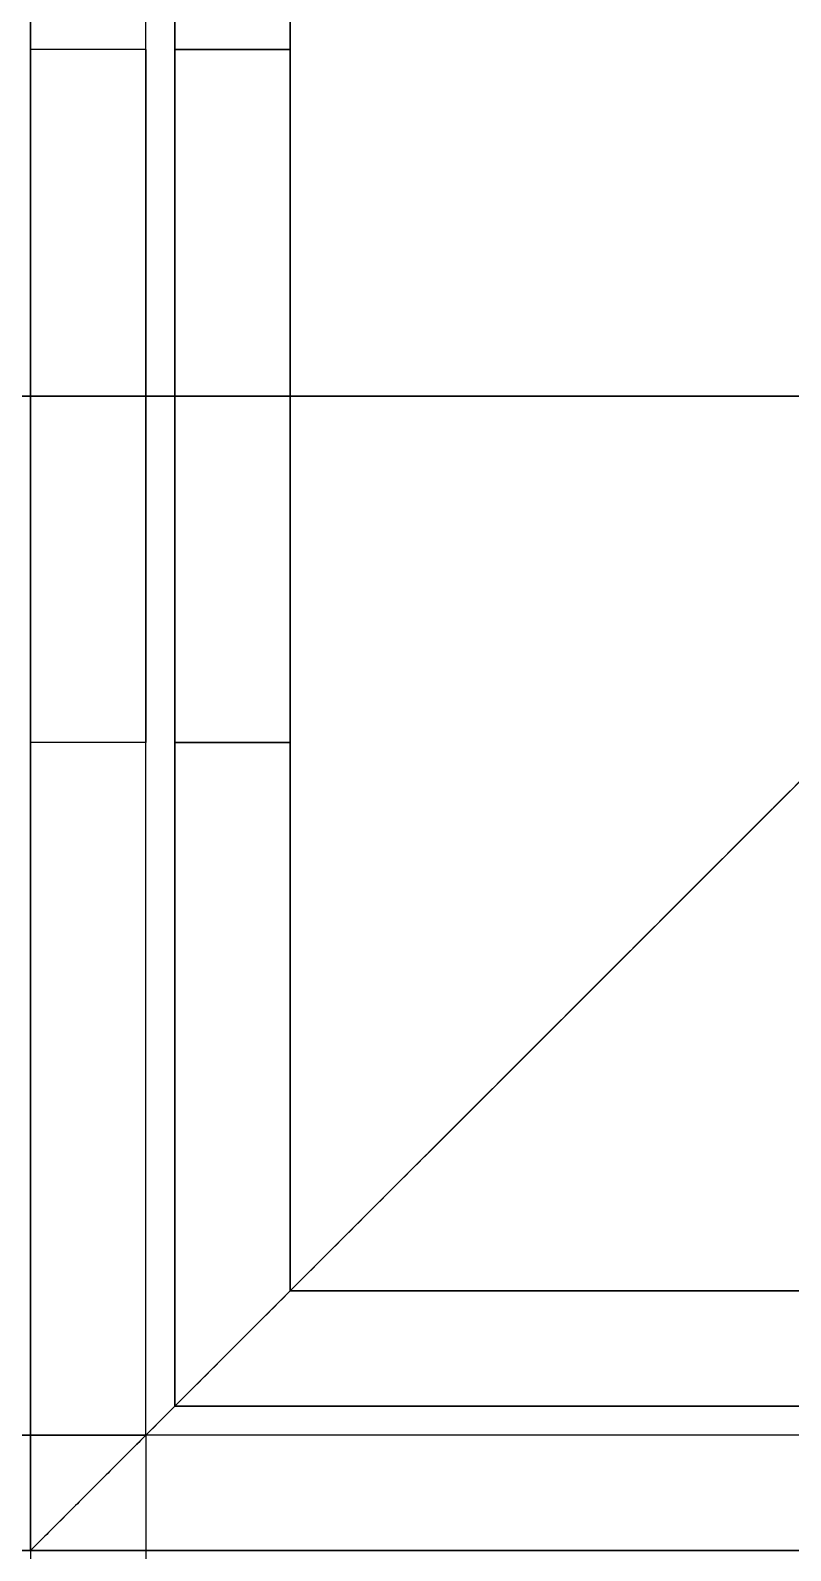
# Model space of a CAD drawing. Header units: millimetres. Extents: x -6529 to 809, y -8611 to 207.
# Drawn here: x 769.03 to 782.19, y 167.37 to 193.7 of the extents above; entities that cross this region are included whole.
import ezdxf

# ---------------------------------------------------------------- set-up
doc = ezdxf.new("R2010")
doc.units = ezdxf.units.MM
doc.header["$MEASUREMENT"] = 0
doc.layers.add('platen', color=7, linetype='Continuous', true_color=0x007f00)
doc.layers.add('staal', color=5, linetype='Continuous', true_color=0x0000ff)

# ---------------------------------------------------------------- blocks, each defined once
blk = doc.blocks.new('top plaat')
at = {"layer": 'platen'}
for points in [[(1276, 0), (1276, 20), (1276, 40)], [(1276, 0, 18), (1276, 20, 18), (1276, 40, 18)], [(1276, 0, 9), (1276, 20, 9), (1276, 40, 9)], [(1276, 20), (1276, 20, 9), (1276, 20, 18)], [(1316, 0), (1296, 0), (1276, 0)], [(1276, 0), (1276, 0, 9), (1276, 0, 18)], [(1316, 0, 18), (1296, 0, 18), (1276, 0, 18)], [(1316, 0, 9), (1296, 0, 9), (1276, 0, 9)]]:
    blk.add_open_spline(points, degree=2, dxfattribs=at)

msp = doc.modelspace()

# ---------------------------------------------------------------- linework, layer by layer
at = {"layer": 'staal'}
for p, q in [((809.026, 207.367, 676), (769.026, 167.367, 676)), ((771.026, 193.367, 95.5), (769.026, 193.367, 95.5)), ((771.026, 193.367, 170.5), (769.026, 193.367, 170.5)), ((771.026, 193.367, 320.5), (769.026, 193.367, 320.5)), ((771.026, 193.367, 245.5), (769.026, 193.367, 245.5)), ((771.026, 193.367, 470.5), (769.026, 193.367, 470.5)), ((771.026, 193.367, 395.5), (769.026, 193.367, 395.5)), ((771.026, 193.367, 620.5), (769.026, 193.367, 620.5)), ((771.026, 193.367, 545.5), (769.026, 193.367, 545.5)), ((771.526, 193.367, 170.5), (773.526, 193.367, 170.5)), ((771.526, 193.367, 95.5), (773.526, 193.367, 95.5)), ((773.526, 193.367, 545.5), (771.526, 193.367, 545.5)), ((773.526, 193.367, 620.5), (771.526, 193.367, 620.5)), ((773.526, 193.367, 846.5), (771.526, 193.367, 846.5)), ((773.526, 193.367, 771.5), (771.526, 193.367, 771.5)), ((769.026, 187.367, 40), (771.026, 187.367, 40)), ((771.026, 187.367, 89.5), (769.026, 187.367, 89.5)), ((771.026, 187.367, 101.5), (769.026, 187.367, 101.5)), ((771.026, 187.367, 164.5), (769.026, 187.367, 164.5)), ((771.026, 187.367, 176.5), (769.026, 187.367, 176.5)), ((771.026, 187.367, 314.5), (769.026, 187.367, 314.5)), ((771.026, 187.367, 326.5), (769.026, 187.367, 326.5)), ((771.026, 187.367, 239.5), (769.026, 187.367, 239.5)), ((771.026, 187.367, 251.5), (769.026, 187.367, 251.5)), ((771.026, 187.367, 464.5), (769.026, 187.367, 464.5)), ((771.026, 187.367, 476.5), (769.026, 187.367, 476.5)), ((771.026, 187.367, 389.5), (769.026, 187.367, 389.5)), ((771.026, 187.367, 401.5), (769.026, 187.367, 401.5)), ((771.026, 187.367, 614.5), (769.026, 187.367, 614.5)), ((771.026, 187.367, 626.5), (769.026, 187.367, 626.5)), ((771.026, 187.367, 539.5), (769.026, 187.367, 539.5)), ((771.026, 187.367, 551.5), (769.026, 187.367, 551.5)), ((771.526, 187.367, 40), (773.526, 187.367, 40)), ((771.526, 187.367, 208), (773.526, 187.367, 208)), ((771.526, 187.367, 176.5), (773.526, 187.367, 176.5)), ((771.526, 187.367, 164.5), (773.526, 187.367, 164.5)), ((771.526, 187.367, 101.5), (773.526, 187.367, 101.5)), ((771.526, 187.367, 89.5), (773.526, 187.367, 89.5)), ((773.526, 187.367, 676), (771.526, 187.367, 676)), ((773.526, 187.367, 508), (771.526, 187.367, 508)), ((773.526, 187.367, 539.5), (771.526, 187.367, 539.5)), ((773.526, 187.367, 551.5), (771.526, 187.367, 551.5)), ((773.526, 187.367, 614.5), (771.526, 187.367, 614.5)), ((773.526, 187.367, 626.5), (771.526, 187.367, 626.5)), ((773.526, 187.367, 716), (771.526, 187.367, 716)), ((773.526, 187.367, 884), (771.526, 187.367, 884)), ((773.526, 187.367, 852.5), (771.526, 187.367, 852.5)), ((773.526, 187.367, 840.5), (771.526, 187.367, 840.5)), ((773.526, 187.367, 777.5), (771.526, 187.367, 777.5)), ((773.526, 187.367, 765.5), (771.526, 187.367, 765.5)), ((771.026, 181.367, 95.5), (769.026, 181.367, 95.5)), ((771.026, 181.367, 170.5), (769.026, 181.367, 170.5)), ((771.026, 181.367, 320.5), (769.026, 181.367, 320.5)), ((771.026, 181.367, 245.5), (769.026, 181.367, 245.5)), ((771.026, 181.367, 470.5), (769.026, 181.367, 470.5)), ((771.026, 181.367, 395.5), (769.026, 181.367, 395.5)), ((771.026, 181.367, 620.5), (769.026, 181.367, 620.5)), ((771.026, 181.367, 545.5), (769.026, 181.367, 545.5)), ((771.526, 181.367, 170.5), (773.526, 181.367, 170.5)), ((771.526, 181.367, 95.5), (773.526, 181.367, 95.5)), ((773.526, 181.367, 545.5), (771.526, 181.367, 545.5)), ((773.526, 181.367, 620.5), (771.526, 181.367, 620.5)), ((773.526, 181.367, 846.5), (771.526, 181.367, 846.5)), ((773.526, 181.367, 771.5), (771.526, 181.367, 771.5)), ((769.026, 167.367, 701), (771.026, 169.367, 701))]:
    msp.add_line(p, q, dxfattribs=at)
msp.add_lwpolyline([(-466.974, 167.367), (769.026, 167.367), (769.026, -1068.633), (-466.974, -1068.633)], close=True, dxfattribs=at)
for points in [[(809.026, 207.367), (789.026, 187.367), (769.026, 167.367)], [(769.026, 167.367, 40), (789.026, 187.367, 40), (809.026, 207.367, 40)], [(809.026, 207.367), (789.026, 187.367), (769.026, 167.367)], [(769.026, 167.367, 40), (789.026, 187.367, 40), (809.026, 207.367, 40)], [(809.026, 207.367, 716), (789.026, 187.367, 716), (769.026, 167.367, 716)], [(809.026, 207.367, 676), (789.026, 187.367, 676), (769.026, 167.367, 676)], [(769.026, 167.367, 716), (789.026, 187.367, 716), (809.026, 207.367, 716)], [(769.026, 207.367, 40), (769.026, 187.367, 40), (769.026, 167.367, 40)], [(769.026, 207.367, 676), (769.026, 187.367, 676), (769.026, 167.367, 676)], [(769.026, 207.367, 658), (769.026, 187.367, 658), (769.026, 167.367, 658)], [(807.026, 205.367, 38), (789.026, 187.367, 38), (771.026, 169.367, 38)], [(771.026, 169.367, 2), (789.026, 187.367, 2), (807.026, 205.367, 2)], [(807.026, 205.367, 38), (789.026, 187.367, 38), (771.026, 169.367, 38)], [(771.026, 169.367, 2), (789.026, 187.367, 2), (807.026, 205.367, 2)], [(771.026, 169.367, 714), (789.026, 187.367, 714), (807.026, 205.367, 714)], [(807.026, 205.367, 678), (789.026, 187.367, 678), (771.026, 169.367, 678)], [(807.026, 205.367, 714), (789.026, 187.367, 714), (771.026, 169.367, 714)], [(771.026, 169.367, 678), (789.026, 187.367, 678), (807.026, 205.367, 678)], [(771.026, 169.367, 40), (771.026, 187.367, 40), (771.026, 205.367, 40)], [(771.026, 169.367, 676), (771.026, 187.367, 676), (771.026, 205.367, 676)], [(771.026, 169.367, 658), (771.026, 187.367, 658), (771.026, 205.367, 658)], [(771.526, 204.867, 40), (771.526, 187.367, 40), (771.526, 169.867, 40)], [(771.526, 204.867, 208), (771.526, 187.367, 208), (771.526, 169.867, 208)], [(771.526, 204.867, 124), (771.526, 187.367, 124), (771.526, 169.867, 124)], [(771.526, 169.867, 676), (771.526, 187.367, 676), (771.526, 204.867, 676)], [(771.526, 169.867, 508), (771.526, 187.367, 508), (771.526, 204.867, 508)], [(771.526, 169.867, 592), (771.526, 187.367, 592), (771.526, 204.867, 592)], [(771.526, 169.867, 716), (771.526, 187.367, 716), (771.526, 204.867, 716)], [(771.526, 169.867, 884), (771.526, 187.367, 884), (771.526, 204.867, 884)], [(771.526, 169.867, 800), (771.526, 187.367, 800), (771.526, 204.867, 800)], [(773.526, 171.867, 40), (773.526, 187.367, 40), (773.526, 202.867, 40)], [(773.526, 171.867, 208), (773.526, 187.367, 208), (773.526, 202.867, 208)], [(773.526, 171.867, 124), (773.526, 187.367, 124), (773.526, 202.867, 124)], [(773.526, 202.867, 676), (773.526, 187.367, 676), (773.526, 171.867, 676)], [(773.526, 202.867, 508), (773.526, 187.367, 508), (773.526, 171.867, 508)], [(773.526, 202.867, 592), (773.526, 187.367, 592), (773.526, 171.867, 592)], [(773.526, 202.867, 716), (773.526, 187.367, 716), (773.526, 171.867, 716)], [(773.526, 202.867, 884), (773.526, 187.367, 884), (773.526, 171.867, 884)], [(773.526, 202.867, 800), (773.526, 187.367, 800), (773.526, 171.867, 800)], [(789.026, 187.367, 40), (753.776, 187.367, 40), (718.526, 187.367, 40)], [(789.026, 187.367, 38), (753.776, 187.367, 38), (718.526, 187.367, 38)], [(789.026, 187.367, 2), (753.776, 187.367, 2), (718.526, 187.367, 2)], [(789.026, 187.367), (753.776, 187.367), (718.526, 187.367)], [(718.526, 187.367, 716), (753.776, 187.367, 716), (789.026, 187.367, 716)], [(718.526, 187.367, 714), (753.776, 187.367, 714), (789.026, 187.367, 714)], [(718.526, 187.367, 678), (753.776, 187.367, 678), (789.026, 187.367, 678)], [(718.526, 187.367, 676), (753.776, 187.367, 676), (789.026, 187.367, 676)], [(769.026, 187.367, 40), (769.026, 187.367, 64.75), (769.026, 187.367, 89.5)], [(769.026, 187.367, 101.5), (769.026, 187.367, 133), (769.026, 187.367, 164.5)], [(769.026, 187.367, 176.5), (769.026, 187.367, 208), (769.026, 187.367, 239.5)], [(769.026, 187.367, 251.5), (769.026, 187.367, 283), (769.026, 187.367, 314.5)], [(769.026, 187.367, 326.5), (769.026, 187.367, 358), (769.026, 187.367, 389.5)], [(769.026, 187.367, 401.5), (769.026, 187.367, 433), (769.026, 187.367, 464.5)], [(769.026, 187.367, 476.5), (769.026, 187.367, 508), (769.026, 187.367, 539.5)], [(769.026, 187.367, 551.5), (769.026, 187.367, 583), (769.026, 187.367, 614.5)], [(769.026, 187.367, 626.5), (769.026, 187.367, 651.25), (769.026, 187.367, 676)], [(771.026, 187.367, 40), (771.026, 187.367, 64.75), (771.026, 187.367, 89.5)], [(771.026, 187.367, 101.5), (771.026, 187.367, 133), (771.026, 187.367, 164.5)], [(771.026, 187.367, 176.5), (771.026, 187.367, 208), (771.026, 187.367, 239.5)], [(771.026, 187.367, 251.5), (771.026, 187.367, 283), (771.026, 187.367, 314.5)], [(771.026, 187.367, 326.5), (771.026, 187.367, 358), (771.026, 187.367, 389.5)], [(771.026, 187.367, 401.5), (771.026, 187.367, 433), (771.026, 187.367, 464.5)], [(771.026, 187.367, 476.5), (771.026, 187.367, 508), (771.026, 187.367, 539.5)], [(771.026, 187.367, 551.5), (771.026, 187.367, 583), (771.026, 187.367, 614.5)], [(771.026, 187.367, 626.5), (771.026, 187.367, 651.25), (771.026, 187.367, 676)], [(771.526, 187.367, 40), (771.526, 187.367, 64.75), (771.526, 187.367, 89.5)], [(771.526, 187.367, 101.5), (771.526, 187.367, 133), (771.526, 187.367, 164.5)], [(771.526, 187.367, 176.5), (771.526, 187.367, 192.25), (771.526, 187.367, 208)], [(771.526, 187.367, 676), (771.526, 187.367, 651.25), (771.526, 187.367, 626.5)], [(771.526, 187.367, 614.5), (771.526, 187.367, 583), (771.526, 187.367, 551.5)], [(771.526, 187.367, 539.5), (771.526, 187.367, 523.75), (771.526, 187.367, 508)], [(771.526, 187.367, 716), (771.526, 187.367, 740.75), (771.526, 187.367, 765.5)], [(771.526, 187.367, 777.5), (771.526, 187.367, 809), (771.526, 187.367, 840.5)], [(771.526, 187.367, 852.5), (771.526, 187.367, 868.25), (771.526, 187.367, 884)], [(773.526, 187.367, 40), (773.526, 187.367, 64.75), (773.526, 187.367, 89.5)], [(773.526, 187.367, 101.5), (773.526, 187.367, 133), (773.526, 187.367, 164.5)], [(773.526, 187.367, 176.5), (773.526, 187.367, 192.25), (773.526, 187.367, 208)], [(773.526, 187.367, 676), (773.526, 187.367, 651.25), (773.526, 187.367, 626.5)], [(773.526, 187.367, 614.5), (773.526, 187.367, 583), (773.526, 187.367, 551.5)], [(773.526, 187.367, 539.5), (773.526, 187.367, 523.75), (773.526, 187.367, 508)], [(773.526, 187.367, 716), (773.526, 187.367, 740.75), (773.526, 187.367, 765.5)], [(773.526, 187.367, 777.5), (773.526, 187.367, 809), (773.526, 187.367, 840.5)], [(773.526, 187.367, 852.5), (773.526, 187.367, 868.25), (773.526, 187.367, 884)], [(773.526, 171.867, 40), (773.526, 171.867, 124), (773.526, 171.867, 208)], [(804.526, 171.867, 40), (789.026, 171.867, 40), (773.526, 171.867, 40)], [(804.526, 171.867, 208), (789.026, 171.867, 208), (773.526, 171.867, 208)], [(804.526, 171.867, 124), (789.026, 171.867, 124), (773.526, 171.867, 124)], [(773.526, 171.867, 676), (773.526, 171.867, 592), (773.526, 171.867, 508)], [(773.526, 171.867, 676), (789.026, 171.867, 676), (804.526, 171.867, 676)], [(773.526, 171.867, 508), (789.026, 171.867, 508), (804.526, 171.867, 508)], [(773.526, 171.867, 592), (789.026, 171.867, 592), (804.526, 171.867, 592)], [(773.526, 171.867, 716), (773.526, 171.867, 800), (773.526, 171.867, 884)], [(773.526, 171.867, 716), (789.026, 171.867, 716), (804.526, 171.867, 716)], [(773.526, 171.867, 884), (789.026, 171.867, 884), (804.526, 171.867, 884)], [(773.526, 171.867, 800), (789.026, 171.867, 800), (804.526, 171.867, 800)], [(771.526, 169.867, 40), (789.026, 169.867, 40), (806.526, 169.867, 40)], [(771.526, 169.867, 208), (789.026, 169.867, 208), (806.526, 169.867, 208)], [(771.526, 169.867, 40), (771.526, 169.867, 124), (771.526, 169.867, 208)], [(771.526, 169.867, 124), (789.026, 169.867, 124), (806.526, 169.867, 124)], [(806.526, 169.867, 676), (789.026, 169.867, 676), (771.526, 169.867, 676)], [(771.526, 169.867, 676), (771.526, 169.867, 592), (771.526, 169.867, 508)], [(806.526, 169.867, 508), (789.026, 169.867, 508), (771.526, 169.867, 508)], [(806.526, 169.867, 592), (789.026, 169.867, 592), (771.526, 169.867, 592)], [(806.526, 169.867, 716), (789.026, 169.867, 716), (771.526, 169.867, 716)], [(771.526, 169.867, 716), (771.526, 169.867, 800), (771.526, 169.867, 884)], [(806.526, 169.867, 884), (789.026, 169.867, 884), (771.526, 169.867, 884)], [(806.526, 169.867, 800), (789.026, 169.867, 800), (771.526, 169.867, 800)], [(771.026, 169.367, 38), (151.026, 169.367, 38), (-468.974, 169.367, 38)], [(771.026, 169.367, 2), (151.026, 169.367, 2), (-468.974, 169.367, 2)], [(-468.974, 169.367, 714), (151.026, 169.367, 714), (771.026, 169.367, 714)], [(-468.974, 169.367, 678), (151.026, 169.367, 678), (771.026, 169.367, 678)], [(771.026, 169.367, 20), (745.276, 169.367, 20), (719.526, 169.367, 20)], [(719.526, 169.367, 696), (745.276, 169.367, 696), (771.026, 169.367, 696)], [(771.026, 169.367, 25), (770.026, 168.367, 25), (769.026, 167.367, 25)], [(771.026, 169.367, 25), (770.026, 168.367, 25), (769.026, 167.367, 25)], [(771.026, 169.367, 701), (770.026, 168.367, 701), (769.026, 167.367, 701)], [(771.026, 169.367, 38), (771.026, 169.367, 20), (771.026, 169.367, 2)], [(771.026, 169.367, 38), (771.026, -450.633, 38), (771.026, -1070.633, 38)], [(771.026, 169.367, 2), (771.026, -450.633, 2), (771.026, -1070.633, 2)], [(771.026, 169.367, 20), (771.026, 143.617, 20), (771.026, 117.867, 20)], [(771.026, 169.367, 38), (771.026, 169.367, 20), (771.026, 169.367, 2)], [(771.026, 169.367, 678), (771.026, 169.367, 696), (771.026, 169.367, 714)], [(771.026, 169.367, 714), (771.026, 169.367, 696), (771.026, 169.367, 678)], [(771.026, 169.367, 714), (771.026, -450.633, 714), (771.026, -1070.633, 714)], [(771.026, 169.367, 678), (771.026, -450.633, 678), (771.026, -1070.633, 678)], [(771.026, 169.367, 696), (771.026, 143.617, 696), (771.026, 117.867, 696)], [(771.026, 169.367, 40), (771.026, 169.367, 358), (771.026, 169.367, 676)], [(807.026, 169.367, 40), (789.026, 169.367, 40), (771.026, 169.367, 40)], [(807.026, 169.367, 676), (789.026, 169.367, 676), (771.026, 169.367, 676)], [(807.026, 169.367, 658), (789.026, 169.367, 658), (771.026, 169.367, 658)], [(769.026, 167.367), (151.026, 167.367), (-466.974, 167.367)], [(769.026, 167.367, 40), (151.026, 167.367, 40), (-466.974, 167.367, 40)], [(-466.974, 167.367, 676), (151.026, 167.367, 676), (769.026, 167.367, 676)], [(-466.974, 167.367, 716), (151.026, 167.367, 716), (769.026, 167.367, 716)], [(769.026, 167.367, 20), (744.276, 167.367, 20), (719.526, 167.367, 20)], [(719.526, 167.367, 696), (744.276, 167.367, 696), (769.026, 167.367, 696)], [(769.026, 167.367), (769.026, 167.367, 20), (769.026, 167.367, 40)], [(769.026, 167.367), (769.026, -450.633), (769.026, -1068.633)], [(769.026, 167.367, 40), (769.026, -450.633, 40), (769.026, -1068.633, 40)], [(769.026, 167.367, 20), (769.026, 142.617, 20), (769.026, 117.867, 20)], [(769.026, 167.367), (769.026, 167.367, 20), (769.026, 167.367, 40)], [(769.026, 167.367, 676), (769.026, 167.367, 696), (769.026, 167.367, 716)], [(769.026, 167.367, 676), (769.026, 167.367, 696), (769.026, 167.367, 716)], [(769.026, 167.367, 676), (769.026, -450.633, 676), (769.026, -1068.633, 676)], [(769.026, 167.367, 716), (769.026, -450.633, 716), (769.026, -1068.633, 716)], [(769.026, 167.367, 696), (769.026, 142.617, 696), (769.026, 117.867, 696)], [(769.026, 167.367, 40), (789.026, 167.367, 40), (809.026, 167.367, 40)], [(769.026, 167.367, 40), (769.026, 167.367, 358), (769.026, 167.367, 676)], [(769.026, 167.367, 676), (789.026, 167.367, 676), (809.026, 167.367, 676)], [(769.026, 167.367, 658), (789.026, 167.367, 658), (809.026, 167.367, 658)]]:
    msp.add_open_spline(points, degree=2, dxfattribs=at)
for points, weights, knots in [([(769.026, 193.367, 95.5), (769.026, 193.367, 101.5), (769.026, 187.367, 101.5), (769.026, 181.367, 101.5), (769.026, 181.367, 95.5), (769.026, 181.367, 89.5), (769.026, 187.367, 89.5), (769.026, 193.367, 89.5), (769.026, 193.367, 95.5)], [1, 0.707106781187, 1, 0.707106781187, 1, 0.707106781187, 1, 0.707106781187, 1], [0, 0, 0, 7.853982, 7.853982, 15.707963, 15.707963, 23.561945, 23.561945, 31.415927, 31.415927, 31.415927]), ([(769.026, 193.367, 170.5), (769.026, 193.367, 176.5), (769.026, 187.367, 176.5), (769.026, 181.367, 176.5), (769.026, 181.367, 170.5), (769.026, 181.367, 164.5), (769.026, 187.367, 164.5), (769.026, 193.367, 164.5), (769.026, 193.367, 170.5)], [1, 0.707106781187, 1, 0.707106781187, 1, 0.707106781187, 1, 0.707106781187, 1], [0, 0, 0, 7.853982, 7.853982, 15.707963, 15.707963, 23.561945, 23.561945, 31.415927, 31.415927, 31.415927]), ([(769.026, 193.367, 320.5), (769.026, 193.367, 326.5), (769.026, 187.367, 326.5), (769.026, 181.367, 326.5), (769.026, 181.367, 320.5), (769.026, 181.367, 314.5), (769.026, 187.367, 314.5), (769.026, 193.367, 314.5), (769.026, 193.367, 320.5)], [1, 0.707106781187, 1, 0.707106781187, 1, 0.707106781187, 1, 0.707106781187, 1], [0, 0, 0, 7.853982, 7.853982, 15.707963, 15.707963, 23.561945, 23.561945, 31.415927, 31.415927, 31.415927]), ([(769.026, 193.367, 245.5), (769.026, 193.367, 251.5), (769.026, 187.367, 251.5), (769.026, 181.367, 251.5), (769.026, 181.367, 245.5), (769.026, 181.367, 239.5), (769.026, 187.367, 239.5), (769.026, 193.367, 239.5), (769.026, 193.367, 245.5)], [0.999999860338, 0.707106851018, 1, 0.707106781187, 1, 0.707106781187, 1, 0.707106781187, 1], [0, 0, 0, 7.85398, 7.85398, 15.707962, 15.707962, 23.561944, 23.561944, 31.415927, 31.415927, 31.415927]), ([(769.026, 193.367, 470.5), (769.026, 193.367, 476.5), (769.026, 187.367, 476.5), (769.026, 181.367, 476.5), (769.026, 181.367, 470.5), (769.026, 181.367, 464.5), (769.026, 187.367, 464.5), (769.026, 193.367, 464.5), (769.026, 193.367, 470.5)], [0.999999860338, 0.707106851018, 1, 0.707106781187, 1, 0.707106781187, 1, 0.707106781187, 1], [0, 0, 0, 7.85398, 7.85398, 15.707962, 15.707962, 23.561944, 23.561944, 31.415927, 31.415927, 31.415927]), ([(769.026, 193.367, 395.5), (769.026, 193.367, 401.5), (769.026, 187.367, 401.5), (769.026, 181.367, 401.5), (769.026, 181.367, 395.5), (769.026, 181.367, 389.5), (769.026, 187.367, 389.5), (769.026, 193.367, 389.5), (769.026, 193.367, 395.5)], [1, 0.707106781187, 1, 0.707106781187, 1, 0.707106781187, 1, 0.707106781187, 1], [0, 0, 0, 7.853982, 7.853982, 15.707963, 15.707963, 23.561945, 23.561945, 31.415927, 31.415927, 31.415927]), ([(769.026, 193.367, 620.5), (769.026, 193.367, 626.5), (769.026, 187.367, 626.5), (769.026, 181.367, 626.5), (769.026, 181.367, 620.5), (769.026, 181.367, 614.5), (769.026, 187.367, 614.5), (769.026, 193.367, 614.5), (769.026, 193.367, 620.5)], [1, 0.707106781187, 1, 0.707106781187, 1, 0.707106781187, 1, 0.707106781187, 1], [0, 0, 0, 7.853982, 7.853982, 15.707963, 15.707963, 23.561945, 23.561945, 31.415927, 31.415927, 31.415927]), ([(769.026, 193.367, 545.5), (769.026, 193.367, 551.5), (769.026, 187.367, 551.5), (769.026, 181.367, 551.5), (769.026, 181.367, 545.5), (769.026, 181.367, 539.5), (769.026, 187.367, 539.5), (769.026, 193.367, 539.5), (769.026, 193.367, 545.5)], [1, 0.707106781187, 1, 0.707106781187, 1, 0.707106781187, 1, 0.707106781187, 1], [0, 0, 0, 7.853982, 7.853982, 15.707963, 15.707963, 23.561945, 23.561945, 31.415927, 31.415927, 31.415927]), ([(769.026, 193.367, 95.5), (769.026, 193.367, 89.5), (769.026, 187.367, 89.5), (769.026, 181.367, 89.5), (769.026, 181.367, 95.5)], [1, 0.707106781187, 1, 0.707106781187, 1], [-31.415927, -31.415927, -31.415927, -23.561945, -23.561945, -15.707963, -15.707963, -15.707963]), ([(769.026, 193.367, 170.5), (769.026, 193.367, 164.5), (769.026, 187.367, 164.5), (769.026, 181.367, 164.5), (769.026, 181.367, 170.5)], [1, 0.707106781187, 1, 0.707106781187, 1], [-31.415927, -31.415927, -31.415927, -23.561945, -23.561945, -15.707963, -15.707963, -15.707963]), ([(769.026, 193.367, 320.5), (769.026, 193.367, 314.5), (769.026, 187.367, 314.5), (769.026, 181.367, 314.5), (769.026, 181.367, 320.5)], [1, 0.707106781187, 1, 0.707106781187, 1], [-31.415927, -31.415927, -31.415927, -23.561945, -23.561945, -15.707963, -15.707963, -15.707963]), ([(769.026, 193.367, 245.5), (769.026, 193.367, 239.5), (769.026, 187.367, 239.5), (769.026, 181.367, 239.5), (769.026, 181.367, 245.5)], [1, 0.707106781187, 1, 0.707106781187, 1], [-31.415927, -31.415927, -31.415927, -23.561945, -23.561945, -15.707963, -15.707963, -15.707963]), ([(769.026, 193.367, 470.5), (769.026, 193.367, 464.5), (769.026, 187.367, 464.5), (769.026, 181.367, 464.5), (769.026, 181.367, 470.5)], [1, 0.707106781187, 1, 0.707106781187, 1], [-31.415927, -31.415927, -31.415927, -23.561945, -23.561945, -15.707963, -15.707963, -15.707963]), ([(769.026, 193.367, 395.5), (769.026, 193.367, 389.5), (769.026, 187.367, 389.5), (769.026, 181.367, 389.5), (769.026, 181.367, 395.5)], [1, 0.707106781187, 1, 0.707106781187, 1], [-31.415927, -31.415927, -31.415927, -23.561945, -23.561945, -15.707963, -15.707963, -15.707963]), ([(769.026, 193.367, 620.5), (769.026, 193.367, 614.5), (769.026, 187.367, 614.5), (769.026, 181.367, 614.5), (769.026, 181.367, 620.5)], [1, 0.707106781187, 1, 0.707106781187, 1], [-31.415927, -31.415927, -31.415927, -23.561945, -23.561945, -15.707963, -15.707963, -15.707963]), ([(769.026, 193.367, 545.5), (769.026, 193.367, 539.5), (769.026, 187.367, 539.5), (769.026, 181.367, 539.5), (769.026, 181.367, 545.5)], [1, 0.707106781187, 1, 0.707106781187, 1], [-31.415927, -31.415927, -31.415927, -23.561945, -23.561945, -15.707963, -15.707963, -15.707963]), ([(771.026, 193.367, 95.5), (771.026, 193.367, 89.5), (771.026, 187.367, 89.5), (771.026, 181.367, 89.5), (771.026, 181.367, 95.5), (771.026, 181.367, 101.5), (771.026, 187.367, 101.5), (771.026, 193.367, 101.5), (771.026, 193.367, 95.5)], [1, 0.707106781187, 1, 0.707106781187, 1, 0.707106781187, 1, 0.707106781187, 1], [-31.415927, -31.415927, -31.415927, -23.561945, -23.561945, -15.707963, -15.707963, -7.853982, -7.853982, 0, 0, 0]), ([(771.026, 193.367, 170.5), (771.026, 193.367, 164.5), (771.026, 187.367, 164.5), (771.026, 181.367, 164.5), (771.026, 181.367, 170.5), (771.026, 181.367, 176.5), (771.026, 187.367, 176.5), (771.026, 193.367, 176.5), (771.026, 193.367, 170.5)], [1, 0.707106781187, 1, 0.707106781187, 1, 0.707106781187, 1, 0.707106781187, 1], [-31.415927, -31.415927, -31.415927, -23.561945, -23.561945, -15.707963, -15.707963, -7.853982, -7.853982, 0, 0, 0]), ([(771.026, 193.367, 320.5), (771.026, 193.367, 314.5), (771.026, 187.367, 314.5), (771.026, 181.367, 314.5), (771.026, 181.367, 320.5), (771.026, 181.367, 326.5), (771.026, 187.367, 326.5), (771.026, 193.367, 326.5), (771.026, 193.367, 320.5)], [1, 0.707106781187, 1, 0.707106781187, 1, 0.707106781187, 1, 0.707106781187, 1], [-31.415927, -31.415927, -31.415927, -23.561945, -23.561945, -15.707963, -15.707963, -7.853982, -7.853982, 0, 0, 0]), ([(771.026, 193.367, 245.5), (771.026, 193.367, 239.5), (771.026, 187.367, 239.5), (771.026, 181.367, 239.5), (771.026, 181.367, 245.5), (771.026, 181.367, 251.5), (771.026, 187.367, 251.5), (771.026, 193.367, 251.5), (771.026, 193.367, 245.5)], [1, 0.707106781187, 1, 0.707106781187, 1, 0.707106781187, 1, 0.707106781187, 1], [-31.415927, -31.415927, -31.415927, -23.561945, -23.561945, -15.707963, -15.707963, -7.853982, -7.853982, 0, 0, 0]), ([(771.026, 193.367, 470.5), (771.026, 193.367, 464.5), (771.026, 187.367, 464.5), (771.026, 181.367, 464.5), (771.026, 181.367, 470.5), (771.026, 181.367, 476.5), (771.026, 187.367, 476.5), (771.026, 193.367, 476.5), (771.026, 193.367, 470.5)], [1, 0.707106781187, 1, 0.707106781187, 1, 0.707106781187, 1, 0.707106781187, 1], [-31.415927, -31.415927, -31.415927, -23.561945, -23.561945, -15.707963, -15.707963, -7.853982, -7.853982, 0, 0, 0]), ([(771.026, 193.367, 395.5), (771.026, 193.367, 389.5), (771.026, 187.367, 389.5), (771.026, 181.367, 389.5), (771.026, 181.367, 395.5), (771.026, 181.367, 401.5), (771.026, 187.367, 401.5), (771.026, 193.367, 401.5), (771.026, 193.367, 395.5)], [1, 0.707106781187, 1, 0.707106781187, 1, 0.707106781187, 1, 0.707106781187, 1], [-31.415927, -31.415927, -31.415927, -23.561945, -23.561945, -15.707963, -15.707963, -7.853982, -7.853982, 0, 0, 0]), ([(771.026, 193.367, 620.5), (771.026, 193.367, 614.5), (771.026, 187.367, 614.5), (771.026, 181.367, 614.5), (771.026, 181.367, 620.5), (771.026, 181.367, 626.5), (771.026, 187.367, 626.5), (771.026, 193.367, 626.5), (771.026, 193.367, 620.5)], [1, 0.707106781187, 1, 0.707106781187, 1, 0.707106781187, 1, 0.707106781187, 1], [-31.415927, -31.415927, -31.415927, -23.561945, -23.561945, -15.707963, -15.707963, -7.853982, -7.853982, 0, 0, 0]), ([(771.026, 193.367, 545.5), (771.026, 193.367, 539.5), (771.026, 187.367, 539.5), (771.026, 181.367, 539.5), (771.026, 181.367, 545.5), (771.026, 181.367, 551.5), (771.026, 187.367, 551.5), (771.026, 193.367, 551.5), (771.026, 193.367, 545.5)], [1, 0.707106781187, 1, 0.707106781187, 1, 0.707106781187, 1, 0.707106781187, 1], [-31.415927, -31.415927, -31.415927, -23.561945, -23.561945, -15.707963, -15.707963, -7.853982, -7.853982, 0, 0, 0]), ([(771.526, 193.367, 170.5), (771.526, 193.367, 176.5), (771.526, 187.367, 176.5), (771.526, 181.367, 176.5), (771.526, 181.367, 170.5), (771.526, 181.367, 164.5), (771.526, 187.367, 164.5), (771.526, 193.367, 164.5), (771.526, 193.367, 170.5)], [1, 0.707106781187, 1, 0.707106781187, 1, 0.707106781187, 1, 0.707106851018, 0.999999860338], [0, 0, 0, 7.853982, 7.853982, 15.707964, 15.707964, 23.561946, 23.561946, 31.415927, 31.415927, 31.415927]), ([(771.526, 193.367, 95.5), (771.526, 193.367, 101.5), (771.526, 187.367, 101.5), (771.526, 181.367, 101.5), (771.526, 181.367, 95.5), (771.526, 181.367, 89.5), (771.526, 187.367, 89.5), (771.526, 193.367, 89.5), (771.526, 193.367, 95.5)], [1, 0.707106781187, 1, 0.707106781187, 1, 0.707106781187, 1, 0.707106781187, 1], [0, 0, 0, 7.853982, 7.853982, 15.707963, 15.707963, 23.561945, 23.561945, 31.415927, 31.415927, 31.415927]), ([(771.526, 193.367, 545.5), (771.526, 193.367, 551.5), (771.526, 187.367, 551.5), (771.526, 181.367, 551.5), (771.526, 181.367, 545.5), (771.526, 181.367, 539.5), (771.526, 187.367, 539.5), (771.526, 193.367, 539.5), (771.526, 193.367, 545.5)], [1, 0.707106781187, 1, 0.707106781187, 1, 0.707106781187, 1, 0.707106781187, 1], [-31.415927, -31.415927, -31.415927, -23.561945, -23.561945, -15.707963, -15.707963, -7.853982, -7.853982, 0, 0, 0]), ([(771.526, 193.367, 620.5), (771.526, 193.367, 626.5), (771.526, 187.367, 626.5), (771.526, 181.367, 626.5), (771.526, 181.367, 620.5), (771.526, 181.367, 614.5), (771.526, 187.367, 614.5), (771.526, 193.367, 614.5), (771.526, 193.367, 620.5)], [1, 0.707106781187, 1, 0.707106781187, 1, 0.707106781187, 1, 0.707106781187, 1], [-31.415927, -31.415927, -31.415927, -23.561945, -23.561945, -15.707963, -15.707963, -7.853982, -7.853982, 0, 0, 0]), ([(771.526, 193.367, 846.5), (771.526, 193.367, 840.5), (771.526, 187.367, 840.5), (771.526, 181.367, 840.5), (771.526, 181.367, 846.5), (771.526, 181.367, 852.5), (771.526, 187.367, 852.5), (771.526, 193.367, 852.5), (771.526, 193.367, 846.5)], [1, 0.707106781187, 1, 0.707106781187, 1, 0.707106781187, 1, 0.707106781187, 1], [-31.415927, -31.415927, -31.415927, -23.561945, -23.561945, -15.707963, -15.707963, -7.853982, -7.853982, 0, 0, 0]), ([(771.526, 193.367, 771.5), (771.526, 193.367, 765.5), (771.526, 187.367, 765.5), (771.526, 181.367, 765.5), (771.526, 181.367, 771.5), (771.526, 181.367, 777.5), (771.526, 187.367, 777.5), (771.526, 193.367, 777.5), (771.526, 193.367, 771.5)], [1, 0.707106781187, 1, 0.707106781187, 1, 0.707106781187, 1, 0.707106781187, 1], [-31.415927, -31.415927, -31.415927, -23.561945, -23.561945, -15.707963, -15.707963, -7.853982, -7.853982, 0, 0, 0]), ([(773.526, 193.367, 170.5), (773.526, 193.367, 164.5), (773.526, 187.367, 164.5), (773.526, 181.367, 164.5), (773.526, 181.367, 170.5), (773.526, 181.367, 176.5), (773.526, 187.367, 176.5), (773.526, 193.367, 176.5), (773.526, 193.367, 170.5)], [1, 0.707106781187, 1, 0.707106781187, 1, 0.707106781187, 1, 0.707106781187, 1], [-31.415927, -31.415927, -31.415927, -23.561945, -23.561945, -15.707963, -15.707963, -7.853982, -7.853982, 0, 0, 0]), ([(773.526, 193.367, 95.5), (773.526, 193.367, 89.5), (773.526, 187.367, 89.5), (773.526, 181.367, 89.5), (773.526, 181.367, 95.5), (773.526, 181.367, 101.5), (773.526, 187.367, 101.5), (773.526, 193.367, 101.5), (773.526, 193.367, 95.5)], [1, 0.707106781187, 1, 0.707106781187, 1, 0.707106781187, 1, 0.707106781187, 1], [-31.415927, -31.415927, -31.415927, -23.561945, -23.561945, -15.707963, -15.707963, -7.853982, -7.853982, 0, 0, 0]), ([(773.526, 193.367, 545.5), (773.526, 193.367, 539.5), (773.526, 187.367, 539.5), (773.526, 181.367, 539.5), (773.526, 181.367, 545.5), (773.526, 181.367, 551.5), (773.526, 187.367, 551.5), (773.526, 193.367, 551.5), (773.526, 193.367, 545.5)], [1, 0.707106781187, 1, 0.707106781187, 1, 0.707106781187, 1, 0.707106781187, 1], [0, 0, 0, 7.853982, 7.853982, 15.707963, 15.707963, 23.561945, 23.561945, 31.415927, 31.415927, 31.415927]), ([(773.526, 193.367, 620.5), (773.526, 193.367, 614.5), (773.526, 187.367, 614.5), (773.526, 181.367, 614.5), (773.526, 181.367, 620.5), (773.526, 181.367, 626.5), (773.526, 187.367, 626.5), (773.526, 193.367, 626.5), (773.526, 193.367, 620.5)], [1, 0.707106781187, 1, 0.707106781187, 1, 0.707106781187, 1, 0.707106781187, 1], [0, 0, 0, 7.853982, 7.853982, 15.707963, 15.707963, 23.561945, 23.561945, 31.415927, 31.415927, 31.415927]), ([(773.526, 193.367, 846.5), (773.526, 193.367, 852.5), (773.526, 187.367, 852.5), (773.526, 181.367, 852.5), (773.526, 181.367, 846.5), (773.526, 181.367, 840.5), (773.526, 187.367, 840.5), (773.526, 193.367, 840.5), (773.526, 193.367, 846.5)], [1, 0.707106781187, 1, 0.707106781187, 1, 0.707106781187, 1, 0.707106781187, 1], [0, 0, 0, 7.853982, 7.853982, 15.707963, 15.707963, 23.561945, 23.561945, 31.415927, 31.415927, 31.415927]), ([(773.526, 193.367, 771.5), (773.526, 193.367, 777.5), (773.526, 187.367, 777.5), (773.526, 181.367, 777.5), (773.526, 181.367, 771.5), (773.526, 181.367, 765.5), (773.526, 187.367, 765.5), (773.526, 193.367, 765.5), (773.526, 193.367, 771.5)], [1, 0.707106781187, 1, 0.707106781187, 1, 0.707106781187, 1, 0.707106781187, 1], [0, 0, 0, 7.853982, 7.853982, 15.707963, 15.707963, 23.561945, 23.561945, 31.415927, 31.415927, 31.415927])]:
    msp.add_rational_spline(points, weights, degree=2, knots=knots, dxfattribs=at)

# ---------------------------------------------------------------- block references
at = {"layer": 'platen'}
msp.add_blockref('top plaat', (-506.974, 167.367, 716), dxfattribs=at)

doc.saveas('drawing.dxf')
